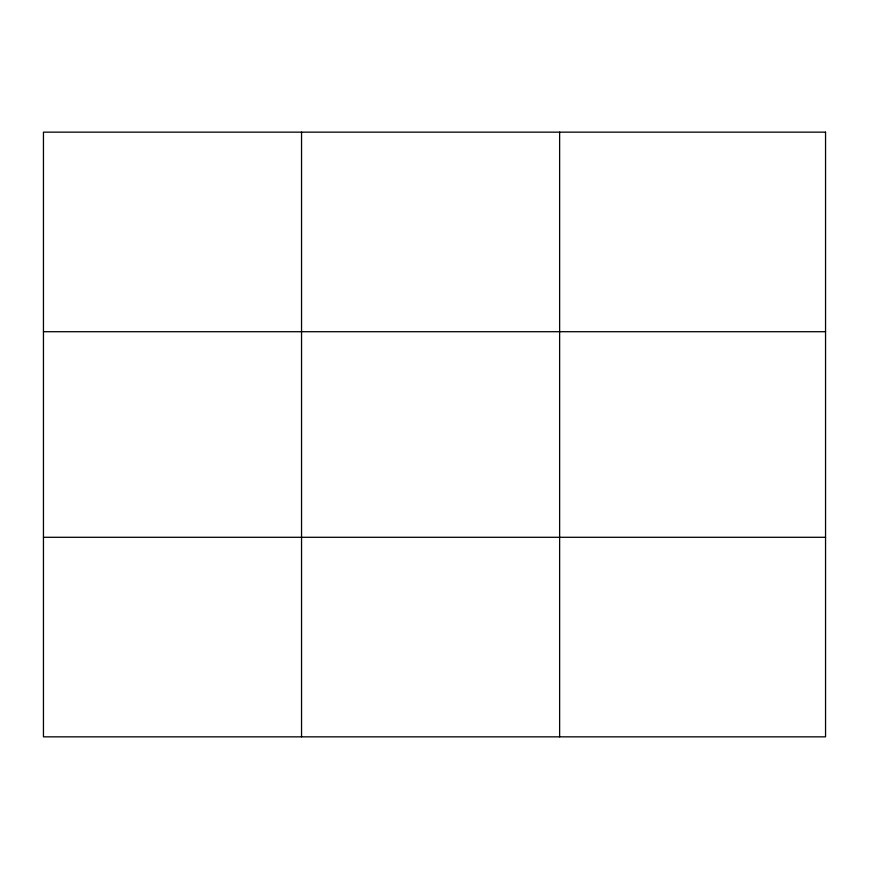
<?xml version="1.0" encoding="UTF-8"?>
<svg xmlns="http://www.w3.org/2000/svg" width="869" height="869" viewBox="0 0 869 869"><rect width="100%" height="100%" fill="white"/><g stroke="black" fill="none" stroke-linecap="round" stroke-linejoin="round"><path stroke-width="1.3" d="M301.543 132.153L301.543 736.847M559.636 132.153L559.636 736.847M43.45 331.708L825.55 331.708M43.45 537.292L825.55 537.292M825.55 132.153L825.55 736.847L43.45 736.847L43.45 132.153L825.55 132.153"/></g></svg>
